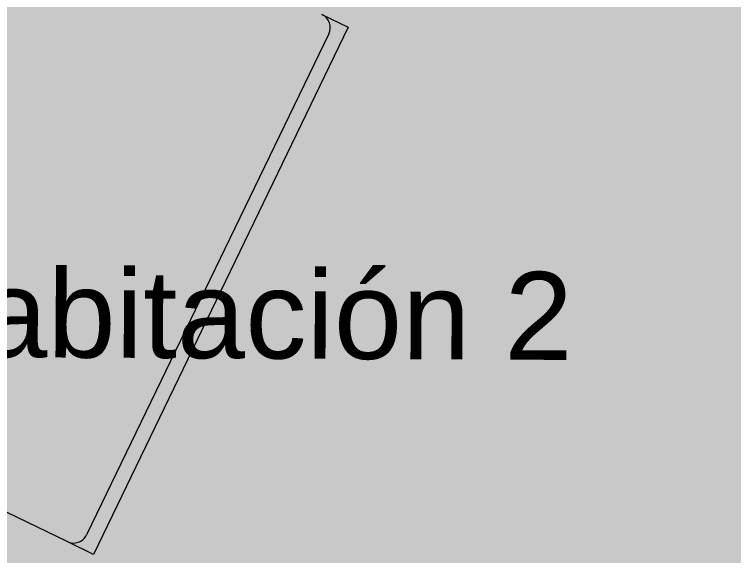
# Model space of a CAD drawing. Header units: metres. Extents: x -466 to 1322, y -1072 to 50.
# Drawn here: x 834.288 to 836.745, y -208.448 to -206.599 of the extents above; entities that cross this region are included whole.
import ezdxf

# ---------------------------------------------------------------- set-up
doc = ezdxf.new("R2010")
doc.units = ezdxf.units.M
doc.layers.add('A - TXT 100 -1', color=2, linetype='Continuous', lineweight=0)
doc.layers.add('A-MUEBLES', color=5, linetype='Continuous', lineweight=0)
doc.layers.add('Hatch Interior', color=7, linetype='Continuous', lineweight=0, true_color=0xaf6350)
doc.styles.add('Style-Arial', font='arial.ttf')

msp = doc.modelspace()

# ---------------------------------------------------------------- hatches: boundary and pattern name
at = {"layer": 'Hatch Interior', "transparency": 33554687}
h = msp.add_hatch(color=256, dxfattribs=at)
h.dxf.hatch_style = 1
h.paths.add_polyline_path([(812.5967, -195.9108), (820.8172, -189.7835), (825.5384, -196.1176), (824.7969, -196.6703), (848.369, -208.0663), (845.3112, -214.389), (840.9909, -212.2996), (840.6862, -212.9298), (836.4548, -210.8841), (836.7594, -210.2539), (820.7387, -202.4835), (819.7911, -201.2126), (821.3946, -200.0169), (819.3328, -197.2508), (815.6446, -199.9998)])

# ---------------------------------------------------------------- linework, layer by layer
at = {"layer": 'A-MUEBLES'}
for p, q in [((835.3386, -206.5995), (835.4287, -206.643)), ((835.3619, -206.6663), (834.5349, -208.3768)), ((835.4287, -206.643), (834.5581, -208.4436)), ((834.4681, -208.4001), (832.9376, -207.6602)), ((834.5581, -208.4436), (834.4681, -208.4001))]:
    msp.add_line(p, q, dxfattribs=at)
for centre, start, end in [((835.3169, -206.6445), 334.1983, 64.1983), ((834.4899, -208.3551), 244.1983, 334.1983)]:
    msp.add_arc(centre, 0.05, start, end, dxfattribs=at)

# ---------------------------------------------------------------- texts
at = {"layer": 'A - TXT 100 -1', "style": 'Style-Arial'}
msp.add_text('Habitación 2', height=0.3, rotation=359.7227, dxfattribs=at).set_placement((833.8649, -207.7684))

doc.saveas('drawing.dxf')
